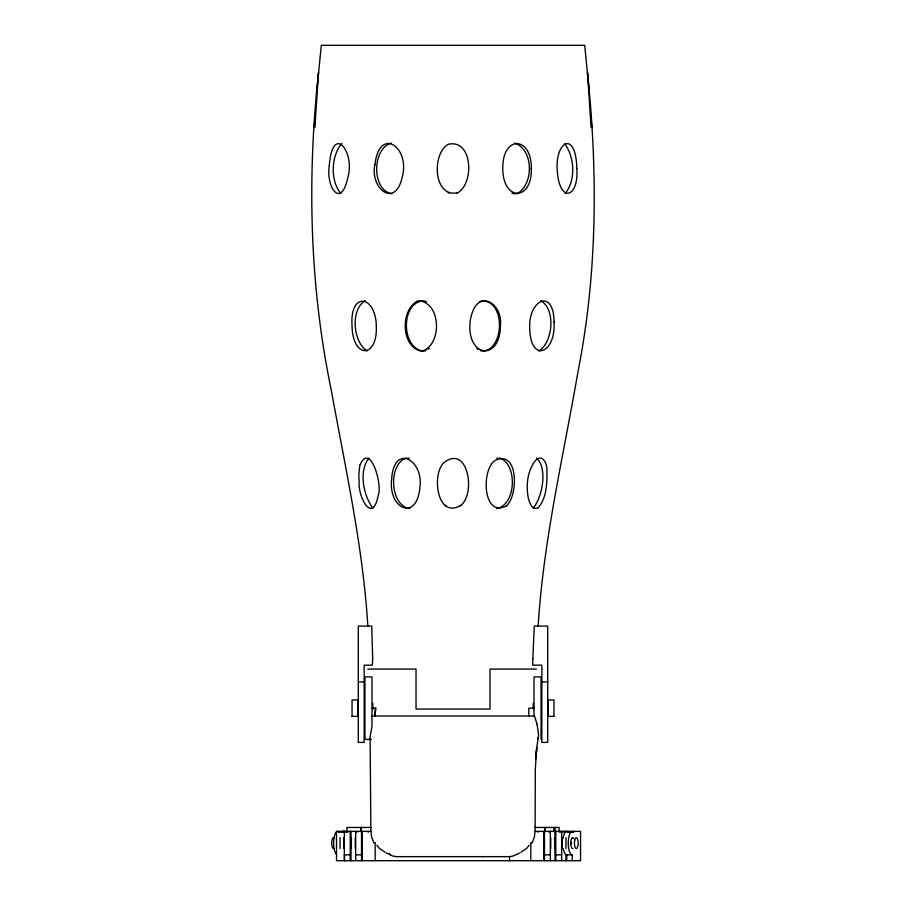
<?xml version="1.0" encoding="UTF-8"?>
<svg xmlns="http://www.w3.org/2000/svg" width="906" height="906" viewBox="0 0 906 906"><rect width="100%" height="100%" fill="white"/><g stroke="black" fill="none" stroke-linecap="round" stroke-linejoin="round"><path stroke-width="1.36" d="M374.031 843.112L371.607 837.155L370.871 830.576L370.101 737.031L371.992 726.238L371.992 676.895L364.948 676.895L364.948 739.466L371.041 739.398M361.109 831.368L361.154 827.461M545.163 831.651L545.208 827.461M528.787 716L528.821 708.175L534.008 708.175M531.969 843.112L534.393 837.155L535.129 830.576L535.287 769.375L536.737 747.62L538.628 734.891L537.009 724.053M390.135 854.777L389.138 853.69M554.914 832.501L555.174 827.461M315.016 115.288L314.28 127.429L314.892 127.429L318.504 72.673C307.043 178.516 309.569 285.866 331.29 390.271C345.424 468.515 362.966 546.488 367.847 626.057M375.197 708.175L374.971 715.944M538.141 626.057C543.464 539.897 563.521 455.661 578.153 370.826C597.496 272.649 597.767 171.925 587.496 72.673L591.108 127.429L591.72 127.429L590.984 115.288M571.233 842.195L571.233 844.007M316.704 92.219L321.29 45.3L584.71 45.3L589.296 92.219M374.744 716L376.013 708.175L371.992 708.345M348.006 832.093L338.991 832.093L339.07 831.368M344.586 831.368L344.291 831.878A11.733 4.009 90 0 0 341.596 832.263M573.725 831.368L573.634 832.093L568.119 832.093L568.209 831.368M359.829 465.333L358.935 473.396A29.83 14.451 81.3 0 0 359.172 481.188C357.61 496.681 372.683 525.435 378.312 494.846C382.57 486.137 370.667 441.052 359.92 465.061M538.504 736.974L537.779 738.866M535.367 460.656C527.235 471.086 525.888 485.605 528.345 498.255C529.376 502.637 532.4 510.95 538.119 507.847C546.918 497.802 547.111 482.717 546.896 469.954C547.462 464.031 542.128 453.26 535.729 460.327M529.138 845.23L526.669 848.39L521.007 852.172M506.284 505.956C518.425 496.16 518.798 448.549 494.789 460.656C481.245 469.931 482.728 517.824 506.148 506.058M562.037 832.263A11.733 4.009 -90 0 0 559.33 831.878L564.846 831.878A11.733 4.009 90 0 1 567.552 832.263M460.101 505.956C476.465 494.812 468.096 443.487 443.804 462.74C431.245 474.835 437.417 519.772 460.792 505.265M428.255 349.195L429.184 348.55M533.238 508.017C542.49 497.179 547.813 467.938 536.522 458.051M457.836 192.661C474.506 183.125 472.604 138.539 448.164 144.314C431.494 153.85 433.396 198.437 457.836 192.661L456.726 193.103M565.061 193.601C576.001 180.736 574.687 156.851 564.687 143.782M368.742 458.198C358.663 471.686 363.351 495.163 372.762 508.017M341.936 143.386C330.962 155.968 330.056 180.668 340.939 193.601M517.337 193.59C534.03 183.918 533.6 149.501 514.676 143.069M519.874 852.931L513.045 856.057L509.557 856.646L509.557 860.7M425.99 350.463L424.065 351.086M479.557 301.721L480.644 301.29M481.482 300.962C505.389 299.693 504.925 348.617 483.125 351.234M538.9 351.086C552.92 342.14 556.091 309.546 540.746 300.633M365.175 300.645C350.09 309.943 353.068 341.947 367.1 351.086M406.454 457.972C387.745 463.872 389.999 506.194 409.84 508.549M391.324 143.069C372.072 148.301 371.324 190.101 391.856 193.771M517.337 193.601L514.144 193.771M496.726 458.198L497.813 458.051M421.607 351.234C400.758 347.157 399.988 309.422 418.04 300.792C441.29 301.562 442.638 345.231 421.652 351.234M423.634 351.143C400.86 348.923 400.327 301.471 424.099 300.792M396.454 856.646L401.233 856.646M504.767 856.646L509.546 856.646M401.267 856.646L504.733 856.646M482.581 856.646L483.283 856.634M367.791 669.07L416.024 669.07L416.024 709.058L489.976 709.058L489.976 669.07L536.477 669.07M358.3 681.912L364.167 681.912M541.833 681.912L547.7 681.912M371.992 716L534.517 716L536.998 724.007M352.049 716.397L357.915 716.397M548.085 716.397L553.951 716.397M371.177 827.461L346.896 827.461L346.896 831.561M534.823 827.461L559.104 827.461L559.104 831.561M371.324 831.368L336.511 831.368L336.511 860.7L580.553 860.7L580.553 831.368L534.676 831.368M344.348 854.834L350.214 854.834M355.662 854.834L361.528 854.834M544.472 854.834L550.338 854.834M555.786 854.834L561.652 854.834M563.204 848.628A11.733 4.009 90 0 0 566.748 854.834L572.264 854.834L572.264 860.7M396.443 856.646L392.955 856.057A162.752 43.239 90 0 1 390.248 854.834M481.935 351.086L480.384 350.611M408.096 458.04L409.274 458.198M499.546 457.972C517.904 464.099 516.216 505.208 496.533 508.594M370.769 739.466L370.101 738.413M448.164 192.661L449.274 193.103M425.186 301.222L426.443 301.721M386.126 852.931L389.127 854.154M511.89 193.182L512.887 193.601M384.993 852.172L379.331 848.39L376.862 845.23M476.816 348.55L478.096 349.433M445.208 505.265L445.899 505.956M573.634 832.093L573.43 831.878A11.733 4.009 90 0 0 568.288 841.38A11.733 4.009 90 0 0 572.264 854.834M568.119 832.093L567.915 831.878A11.733 4.009 90 0 0 563.045 838.616M338.991 832.093L338.776 831.878A11.733 4.009 90 0 0 333.77 839.692A11.733 4.009 90 0 0 336.454 854.324M564.551 831.368L564.642 832.093M342.4 831.368L342.695 831.878A11.733 4.009 90 0 1 345.401 832.263M553.611 827.461L553.804 831.368M544.846 827.461L544.891 831.368M360.792 827.461L360.837 831.651M566.748 854.834L566.748 860.7M565.956 837.631L565.956 848.571M565.876 860.7L566.012 854.834A11.733 4.009 90 0 0 566.409 854.777M562.037 837.631L562.037 848.571M561.652 831.368L561.652 860.7M555.786 831.368L555.786 860.7M555.004 831.368L555.004 860.7M554.631 837.631L554.631 848.571M553.951 716.374L553.951 699.987L548.085 699.964L548.085 716.374M550.723 837.631L550.723 848.571M550.338 831.368L550.338 860.7M549.138 831.368L549.138 832.263M544.472 831.368L544.472 860.7M543.691 831.368L543.691 860.7M541.052 739.466L541.052 676.895L534.008 676.895L534.008 716M537.824 831.368L537.824 832.263M533.226 703.305L533.226 708.82M530.814 842.546L530.814 860.7M375.186 842.546L375.186 860.7M372.774 703.305L372.774 708.82M368.176 831.368L368.176 832.263M362.309 831.368L362.309 860.7M361.528 831.368L361.528 860.7M357.915 716.374L357.915 699.987L352.049 699.964L352.049 716.374M356.862 831.368L356.862 832.263M355.662 831.368L355.662 860.7M355.277 837.631L355.277 848.571M351.369 837.631L351.369 848.571M350.996 831.368L350.996 860.7M350.214 831.368L350.214 860.7M344.507 854.834L344.507 860.7M344.348 831.368L344.348 860.7M343.963 837.631L343.963 848.571M340.044 837.631L340.044 848.571M572.988 848.469A5.47 1.869 -90 0 1 570.791 842.036A5.47 1.869 -90 0 1 573.668 838.548M333.94 848.469A5.47 1.869 -90 0 1 331.732 842.036A5.47 1.869 -90 0 1 334.608 838.548M373.023 708.175A5.176 0.985 -86.1 0 1 372.966 708.854M533.725 708.854A5.119 0.895 -82.2 0 1 533.804 708.175M376.318 325.9C377.757 358.651 352.649 358.991 352.038 325.9C349.569 291.064 375.662 295.039 376.318 325.9M576.816 168.493C578.968 197.202 560.236 203.918 557.394 172.468C554.11 141.347 576.012 128.992 576.816 168.493M391.641 479.331C388.04 508.549 416.726 522.502 419.92 487.281C423.714 459.591 393.714 442.932 391.641 479.331M532.864 658.605L532.751 665.163L541.833 665.163L541.833 742.399L547.7 742.399L547.7 626.057L534.246 626.057L532.864 658.605M554.042 321.924C556.171 353.872 529.478 364.563 529.682 325.9C529.387 299.569 553.793 288.267 554.042 321.924M531.278 168.493C532.422 201.483 502.683 201.404 502.796 168.493C502.264 134.994 531.799 135.753 531.278 168.493M329.32 165.504C325.684 187.134 341.335 210.203 348.119 176.342C354.824 151.574 332.457 122.933 329.32 165.504M374.914 164.518C369.58 188.097 395.401 209.66 402.411 176.342C410.033 147.214 379.591 125.787 374.914 164.518M372.694 658.605L372.343 665.163L364.167 665.163L364.167 742.399L358.3 742.399L358.3 626.057L371.743 626.057L372.694 658.605M500.406 325.9C500.078 361.347 467.439 357.236 469.999 323.748A29.105 28.935 -63.9 0 1 471.245 316.058C478.175 287.768 503.272 303.816 500.406 325.9M536.737 747.62L535.706 758.718L536.794 747.62M574.676 840.36A5.47 1.869 90 0 0 576.307 848.571A5.47 1.869 90 0 0 577.926 840.36A5.47 1.869 90 0 0 574.676 840.36"/></g></svg>
